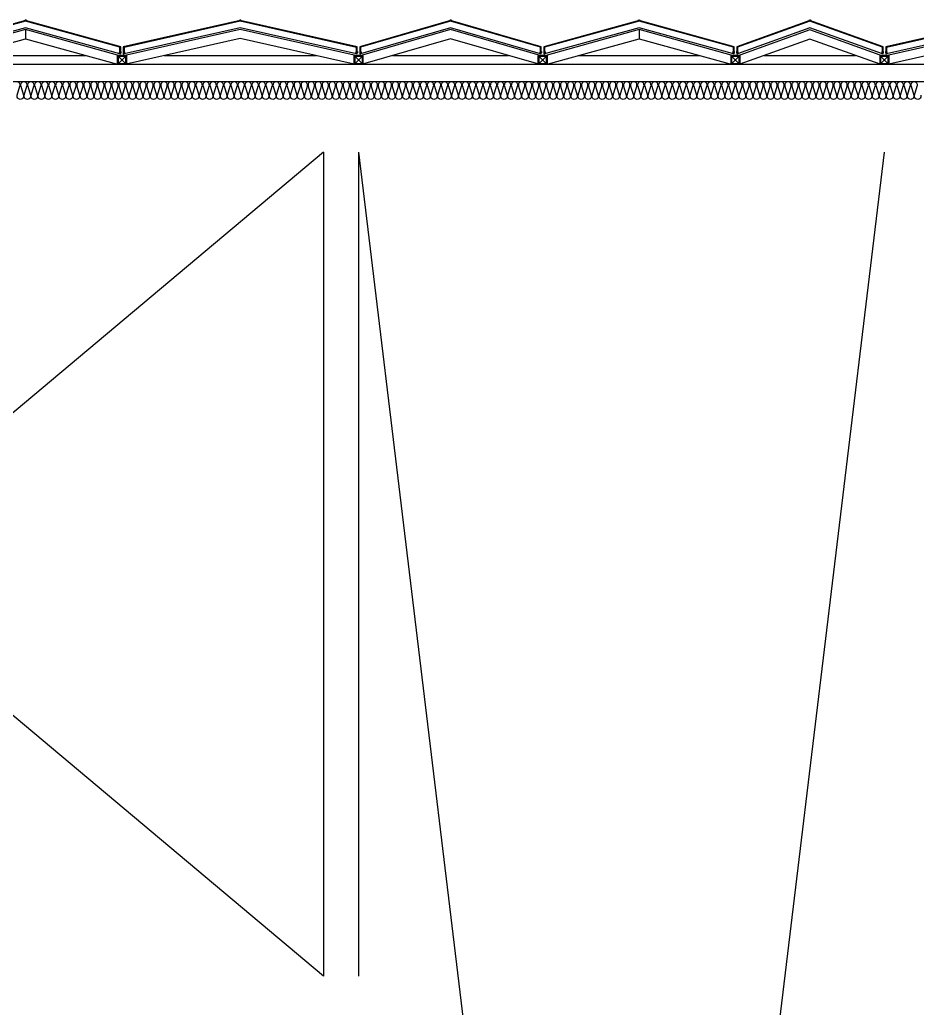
# Model space of a CAD drawing. Header units: millimetres. Extents: x 49154 to 181784, y 28275 to 149577.
# Drawn here: x 96820 to 101941, y 143823 to 149459 of the extents above; entities that cross this region are included whole.
import ezdxf

# ---------------------------------------------------------------- set-up
doc = ezdxf.new("R2010")
doc.units = ezdxf.units.MM
doc.header["$LTSCALE"] = 300
doc.linetypes.add('HID', pattern=[2.8, 1.8, -1])
for name, color, linetype in [('6FIN', 6, 'Continuous'), ('A-OPEN', 1, 'Continuous'), ('A-WALL-D', 7, 'Continuous'), ('A-하지철물', 55, 'Continuous'), ('alucobond', 4, 'Continuous'), ('ISL', 251, 'Continuous'), ('mold', 4, 'Continuous'), ('SHEET', 6, 'Continuous')]:
    doc.layers.add(name, color=color, linetype=linetype)

# ---------------------------------------------------------------- blocks, each defined once
blk = doc.blocks.new('EX-1100')
at = {"layer": '6FIN', "elevation": 0}
for points in [[(3.2, 204.1), (46.8, 204.1, 0.414214), (50, 207.3), (50, 250.9, 0.414214), (46.8, 254.1), (3.2, 254.1, 0.414214), (0, 250.9), (0, 207.3, 0.414214)], [(1146.8, 204.1), (1103.2, 204.1, -0.414214), (1100, 207.3), (1100, 250.9, -0.414214), (1103.2, 254.1), (1146.8, 254.1, -0.414214), (1150, 250.9), (1150, 207.3, -0.414214)]]:
    blk.add_lwpolyline(points, format="xyb", close=True, dxfattribs=at)
at = {"layer": 'A-하지철물'}
for p, q in [((1100, 254.1), (50, 254.1)), ((923.1, 204.1), (226.9, 204.1)), ((575, 55.9), (575, 107.8))]:
    blk.add_line(p, q, dxfattribs=at)
at = {"layer": 'A-하지철물', "elevation": 0}
blk.add_lwpolyline([(1100, 201.1), (1100, 253), (575, 107.8), (50, 253), (50, 201.1), (575, 55.9)], close=True, dxfattribs=at)
at = {"layer": 'A-하지철물'}
blk.add_circle((575, 4.1), 4.07, dxfattribs=at)
at = {"layer": 'alucobond', "color": 251, "linetype": 'HID', "ltscale": 10}
for p, q in [((30.2, 185.1), (41.5, 185.1)), ((31.5, 182.4), (31.5, 187.8)), ((31.5, 186.6), (39.5, 186.6)), ((31.5, 183.6), (39.5, 183.6)), ((32, 189.3), (32.5, 189.3)), ((32, 180.9), (32.5, 180.9)), ((32.5, 180.9), (32.5, 189.3)), ((38, 182.7), (38, 187.4)), ((39.5, 182.7), (39.5, 187.4)), ((1119.8, 185.1), (1108.5, 185.1)), ((1110.5, 182.7), (1110.5, 187.4)), ((1118.5, 186.6), (1110.5, 186.6)), ((1118.5, 183.6), (1110.5, 183.6)), ((1112, 182.7), (1112, 187.4)), ((1117.5, 180.9), (1117.5, 189.3)), ((1118, 189.3), (1117.5, 189.3)), ((1118, 180.9), (1117.5, 180.9)), ((1118.5, 182.4), (1118.5, 187.8))]:
    blk.add_line(p, q, dxfattribs=at)
at = {"layer": 'alucobond'}
for p, q in [((32.5, 195.1), (36.5, 195.1)), ((1117.5, 195.1), (1113.5, 195.1))]:
    blk.add_line(p, q, dxfattribs=at)
at = {"layer": 'alucobond', "color": 251, "linetype": 'HID', "ltscale": 10, "elevation": 0}
for points in [[(32, 189.3), (31.5, 187.8)], [(32, 180.9), (31.5, 182.4)], [(36.5, 194.5), (575, 45.6), (1113.5, 194.5)], [(1118, 189.3), (1118.5, 187.8)], [(1118, 180.9), (1118.5, 182.4)]]:
    blk.add_lwpolyline(points, dxfattribs=at)
at = {"layer": 'alucobond', "elevation": 0}
for points in [[(32.5, 195.1), (32.5, 154.1), (575, 4.1), (1117.5, 154.1), (1117.5, 195.1)], [(36.5, 195.1), (36.5, 157.1), (575, 8.2), (1113.5, 157.1), (1113.5, 195.1)], [(1113.5, 195.1), (1113.5, 157.2)]]:
    blk.add_lwpolyline(points, dxfattribs=at)
at = {"layer": 'alucobond', "color": 251, "linetype": 'HID', "ltscale": 10, "elevation": 0}
for points in [[(39.5, 186.6, -0.666667), (39.5, 183.6, -1.5)], [(1110.5, 186.6, 0.666667), (1110.5, 183.6, 1.5)]]:
    blk.add_lwpolyline(points, format="xyb", dxfattribs=at)
at = {"layer": 'alucobond', "color": 251, "linetype": 'HID', "ltscale": 10}
for centre, start, end in [((38.7, 187.4), 0, 180), ((38.7, 182.7), 180, 0), ((1111.3, 187.4), 0, 180), ((1111.3, 182.7), 180, 0)]:
    blk.add_arc(centre, 0.75, start, end, dxfattribs=at)
at = {"layer": 'mold', "color": 4, "elevation": 0}
for points in [[(25, 204.1), (25, 202.6)], [(1125, 204.1), (1125, 202.6)]]:
    blk.add_lwpolyline(points, dxfattribs=at)
at = {"layer": 'SHEET', "color": 8}
for p, q in [((46.8, 250.9), (3.2, 207.3)), ((3.2, 250.9), (46.8, 207.3)), ((1103.2, 250.9), (1146.8, 207.3)), ((1146.8, 250.9), (1103.2, 207.3))]:
    blk.add_line(p, q, dxfattribs=at)
at = {"layer": 'SHEET', "color": 8, "elevation": 0}
for points in [[(3.2, 207.3), (46.8, 207.3), (46.8, 250.9), (3.2, 250.9)], [(1146.8, 207.3), (1103.2, 207.3), (1103.2, 250.9), (1146.8, 250.9)]]:
    blk.add_lwpolyline(points, close=True, dxfattribs=at)
blk = doc.blocks.new('EX-1350')
at = {"layer": '6FIN', "elevation": 0}
for points in [[(3.2, 204.1), (46.8, 204.1, 0.414214), (50, 207.3), (50, 250.9, 0.414214), (46.8, 254.1), (3.2, 254.1, 0.414214), (0, 250.9), (0, 207.3, 0.414214)], [(1396.8, 204.1), (1353.2, 204.1, -0.414214), (1350, 207.3), (1350, 250.9, -0.414214), (1353.2, 254.1), (1396.8, 254.1, -0.414214), (1400, 250.9), (1400, 207.3, -0.414214)]]:
    blk.add_lwpolyline(points, format="xyb", close=True, dxfattribs=at)
at = {"layer": 'A-하지철물'}
for p, q in [((1350, 254.1), (50, 254.1)), ((1133.9, 204.1), (266.1, 204.1))]:
    blk.add_line(p, q, dxfattribs=at)
at = {"layer": 'A-하지철물', "elevation": 0}
for points in [[(49.7, 252.7), (700, 106.6), (1350.3, 252.7)], [(50, 254.1), (50, 201.4), (700, 55.3), (1350, 201.4), (1350, 254.1)]]:
    blk.add_lwpolyline(points, dxfattribs=at)
at = {"layer": 'A-하지철물'}
blk.add_circle((700, 4.1), 4.07, dxfattribs=at)
at = {"layer": 'alucobond', "color": 251, "linetype": 'HID', "ltscale": 10}
for p, q in [((30.2, 185.1), (41.5, 185.1)), ((31.5, 182.4), (31.5, 187.8)), ((31.5, 186.6), (39.5, 186.6)), ((31.5, 183.6), (39.5, 183.6)), ((32, 189.3), (32.5, 189.3)), ((32, 180.9), (32.5, 180.9)), ((32.5, 180.9), (32.5, 189.3)), ((38, 182.7), (38, 187.4)), ((39.5, 182.7), (39.5, 187.4)), ((1369.8, 185.1), (1358.5, 185.1)), ((1360.5, 182.7), (1360.5, 187.4)), ((1368.5, 186.6), (1360.5, 186.6)), ((1368.5, 183.6), (1360.5, 183.6)), ((1362, 182.7), (1362, 187.4)), ((1367.5, 180.9), (1367.5, 189.3)), ((1368, 189.3), (1367.5, 189.3)), ((1368, 180.9), (1367.5, 180.9)), ((1368.5, 182.4), (1368.5, 187.8))]:
    blk.add_line(p, q, dxfattribs=at)
at = {"layer": 'alucobond'}
for p, q in [((32.5, 195.1), (36.5, 195.1)), ((1367.5, 195.1), (1363.5, 195.1))]:
    blk.add_line(p, q, dxfattribs=at)
at = {"layer": 'alucobond', "color": 251, "linetype": 'HID', "ltscale": 10, "elevation": 0}
for points in [[(32, 189.3), (31.5, 187.8)], [(32, 180.9), (31.5, 182.4)], [(36.5, 194.2), (700, 45.1), (1363.5, 194.2)], [(1368, 189.3), (1368.5, 187.8)], [(1368, 180.9), (1368.5, 182.4)]]:
    blk.add_lwpolyline(points, dxfattribs=at)
at = {"layer": 'alucobond', "elevation": 0}
for points in [[(32.5, 195.1), (32.5, 154.1), (700, 4.1), (1367.5, 154.1), (1367.5, 195.1)], [(36.5, 195.1), (36.5, 157.3), (700, 8.2), (1363.5, 157.3), (1363.5, 195.1)]]:
    blk.add_lwpolyline(points, dxfattribs=at)
at = {"layer": 'alucobond', "color": 251, "linetype": 'HID', "ltscale": 10, "elevation": 0}
for points in [[(39.5, 186.6, -0.666667), (39.5, 183.6, -1.5)], [(1360.5, 186.6, 0.666667), (1360.5, 183.6, 1.5)]]:
    blk.add_lwpolyline(points, format="xyb", dxfattribs=at)
at = {"layer": 'alucobond', "color": 251, "linetype": 'HID', "ltscale": 10}
for centre, start, end in [((38.7, 187.4), 0, 180), ((38.7, 182.7), 180, 0), ((1361.3, 187.4), 0, 180), ((1361.3, 182.7), 180, 0)]:
    blk.add_arc(centre, 0.75, start, end, dxfattribs=at)
at = {"layer": 'mold', "color": 4, "elevation": 0}
for points in [[(25, 204.1), (25, 202.6)], [(1375, 204.1), (1375, 202.6)]]:
    blk.add_lwpolyline(points, dxfattribs=at)
at = {"layer": 'SHEET', "color": 8}
for p, q in [((46.8, 250.9), (3.2, 207.3)), ((3.2, 250.9), (46.8, 207.3)), ((1353.2, 250.9), (1396.8, 207.3)), ((1396.8, 250.9), (1353.2, 207.3))]:
    blk.add_line(p, q, dxfattribs=at)
at = {"layer": 'SHEET', "color": 8, "elevation": 0}
for points in [[(3.2, 207.3), (46.8, 207.3), (46.8, 250.9), (3.2, 250.9)], [(1396.8, 207.3), (1353.2, 207.3), (1353.2, 250.9), (1396.8, 250.9)]]:
    blk.add_lwpolyline(points, close=True, dxfattribs=at)
blk = doc.blocks.new('EX-1050')
at = {"layer": '6FIN', "elevation": 0}
for points in [[(3.2, 204.1), (46.8, 204.1, 0.414214), (50, 207.3), (50, 250.9, 0.414214), (46.8, 254.1), (3.2, 254.1, 0.414214), (0, 250.9), (0, 207.3, 0.414214)], [(1096.8, 204.1), (1053.2, 204.1, -0.414214), (1050, 207.3), (1050, 250.9, -0.414214), (1053.2, 254.1), (1096.8, 254.1, -0.414214), (1100, 250.9), (1100, 207.3, -0.414214)]]:
    blk.add_lwpolyline(points, format="xyb", close=True, dxfattribs=at)
at = {"layer": 'A-하지철물'}
for p, q in [((1050, 254.1), (50, 254.1)), ((880.8, 204.1), (219.2, 204.1))]:
    blk.add_line(p, q, dxfattribs=at)
at = {"layer": 'A-하지철물', "elevation": 0}
for points in [[(46.7, 254.1), (550, 108.2), (1053.3, 254.1)], [(39.3, 204.2), (550, 56.1), (1060.7, 204.2)]]:
    blk.add_lwpolyline(points, dxfattribs=at)
at = {"layer": 'A-하지철물'}
blk.add_circle((550, 4.1), 4.07, dxfattribs=at)
at = {"layer": 'alucobond', "color": 251, "linetype": 'HID', "ltscale": 10}
for p, q in [((30.2, 185.1), (41.5, 185.1)), ((31.5, 182.4), (31.5, 187.8)), ((31.5, 186.6), (39.5, 186.6)), ((31.5, 183.6), (39.5, 183.6)), ((32, 189.3), (32.5, 189.3)), ((32, 180.9), (32.5, 180.9)), ((32.5, 180.9), (32.5, 189.3)), ((38, 182.7), (38, 187.4)), ((39.5, 182.7), (39.5, 187.4)), ((1069.8, 185.1), (1058.5, 185.1)), ((1060.5, 182.7), (1060.5, 187.4)), ((1068.5, 186.6), (1060.5, 186.6)), ((1068.5, 183.6), (1060.5, 183.6)), ((1062, 182.7), (1062, 187.4)), ((1067.5, 180.9), (1067.5, 189.3)), ((1068, 189.3), (1067.5, 189.3)), ((1068, 180.9), (1067.5, 180.9)), ((1068.5, 182.4), (1068.5, 187.8))]:
    blk.add_line(p, q, dxfattribs=at)
at = {"layer": 'alucobond'}
for p, q in [((32.5, 195.1), (36.5, 195.1)), ((1067.5, 195.1), (1063.5, 195.1))]:
    blk.add_line(p, q, dxfattribs=at)
at = {"layer": 'alucobond', "color": 251, "linetype": 'HID', "ltscale": 10, "elevation": 0}
for points in [[(32, 189.3), (31.5, 187.8)], [(32, 180.9), (31.5, 182.4)], [(36.5, 194.6), (550, 45.7), (1063.5, 194.6)], [(1068, 189.3), (1068.5, 187.8)], [(1068, 180.9), (1068.5, 182.4)]]:
    blk.add_lwpolyline(points, dxfattribs=at)
at = {"layer": 'alucobond', "elevation": 0}
for points in [[(32.5, 195.1), (32.5, 154.1), (550, 4.1), (1067.5, 154.1), (1067.5, 195.1)], [(36.5, 195.1), (36.5, 157.1), (550, 8.2), (1063.5, 157.1), (1063.5, 195.1)]]:
    blk.add_lwpolyline(points, dxfattribs=at)
at = {"layer": 'alucobond', "color": 251, "linetype": 'HID', "ltscale": 10, "elevation": 0}
for points in [[(39.5, 186.6, -0.666667), (39.5, 183.6, -1.5)], [(1060.5, 186.6, 0.666667), (1060.5, 183.6, 1.5)]]:
    blk.add_lwpolyline(points, format="xyb", dxfattribs=at)
at = {"layer": 'alucobond', "color": 251, "linetype": 'HID', "ltscale": 10}
for centre, start, end in [((38.7, 187.4), 0, 180), ((38.7, 182.7), 180, 0), ((1061.3, 187.4), 0, 180), ((1061.3, 182.7), 180, 0)]:
    blk.add_arc(centre, 0.75, start, end, dxfattribs=at)
at = {"layer": 'mold', "color": 4, "elevation": 0}
for points in [[(25, 204.1), (25, 202.6)], [(1075, 204.1), (1075, 202.6)]]:
    blk.add_lwpolyline(points, dxfattribs=at)
at = {"layer": 'SHEET', "color": 8}
for p, q in [((46.8, 250.9), (3.2, 207.3)), ((3.2, 250.9), (46.8, 207.3)), ((1053.2, 250.9), (1096.8, 207.3)), ((1096.8, 250.9), (1053.2, 207.3))]:
    blk.add_line(p, q, dxfattribs=at)
at = {"layer": 'SHEET', "color": 8, "elevation": 0}
for points in [[(3.2, 207.3), (46.8, 207.3), (46.8, 250.9), (3.2, 250.9)], [(1096.8, 207.3), (1053.2, 207.3), (1053.2, 250.9), (1096.8, 250.9)]]:
    blk.add_lwpolyline(points, close=True, dxfattribs=at)
blk = doc.blocks.new('EX-850-1')
at = {"layer": '6FIN', "elevation": 0}
for points in [[(3.2, 204.1), (46.8, 204.1, 0.414214), (50, 207.3), (50, 250.9, 0.414214), (46.8, 254.1), (3.2, 254.1, 0.414214), (0, 250.9), (0, 207.3, 0.414214)], [(896.8, 204.1), (853.2, 204.1, -0.414214), (850, 207.3), (850, 250.9, -0.414214), (853.2, 254.1), (896.8, 254.1, -0.414214), (900, 250.9), (900, 207.3, -0.414214)]]:
    blk.add_lwpolyline(points, format="xyb", close=True, dxfattribs=at)
at = {"layer": 'A-하지철물'}
for p, q in [((850, 254.1), (50, 254.1)), ((710.9, 204.1), (189.1, 204.1))]:
    blk.add_line(p, q, dxfattribs=at)
at = {"layer": 'A-하지철물', "elevation": 0}
for points in [[(49.9, 254.1), (450, 110.3), (850.1, 254.1)], [(50, 204.1), (50, 200.9), (450, 57.2), (850, 200.9), (850, 204.1)]]:
    blk.add_lwpolyline(points, dxfattribs=at)
at = {"layer": 'A-하지철물'}
blk.add_circle((450, 4.1), 4.07, dxfattribs=at)
at = {"layer": 'alucobond', "color": 251, "linetype": 'HID', "ltscale": 10}
for p, q in [((30.2, 185.1), (41.5, 185.1)), ((31.5, 182.4), (31.5, 187.8)), ((31.5, 186.6), (39.5, 186.6)), ((31.5, 183.6), (39.5, 183.6)), ((32, 189.3), (32.5, 189.3)), ((32, 180.9), (32.5, 180.9)), ((32.5, 180.9), (32.5, 189.3)), ((38, 182.7), (38, 187.4)), ((39.5, 182.7), (39.5, 187.4)), ((869.8, 185.1), (858.5, 185.1)), ((860.5, 182.7), (860.5, 187.4)), ((868.5, 186.6), (860.5, 186.6)), ((868.5, 183.6), (860.5, 183.6)), ((862, 182.7), (862, 187.4)), ((867.5, 180.9), (867.5, 189.3)), ((868, 189.3), (867.5, 189.3)), ((868, 180.9), (867.5, 180.9)), ((868.5, 182.4), (868.5, 187.8))]:
    blk.add_line(p, q, dxfattribs=at)
at = {"layer": 'alucobond'}
for p, q in [((32.5, 195.1), (36.5, 195.1)), ((867.5, 195.1), (863.5, 195.1))]:
    blk.add_line(p, q, dxfattribs=at)
at = {"layer": 'alucobond', "color": 251, "linetype": 'HID', "ltscale": 10}
for points in [[(32, 189.3), (31.5, 187.8)], [(32, 180.9), (31.5, 182.4)], [(868, 189.3), (868.5, 187.8)], [(868, 180.9), (868.5, 182.4)]]:
    blk.add_lwpolyline(points, dxfattribs=at)
at = {"layer": 'alucobond', "elevation": 0}
for points in [[(32.5, 195.1), (32.5, 154.1), (450, 4.1), (867.5, 154.1), (867.5, 195.1)], [(36.5, 195.1), (36.5, 156.9), (450, 8.3), (863.5, 156.9), (863.5, 195.1)]]:
    blk.add_lwpolyline(points, dxfattribs=at)
at = {"layer": 'alucobond', "color": 251, "linetype": 'HID', "ltscale": 10, "elevation": 0}
blk.add_lwpolyline([(36.5, 195.1), (450, 46.6), (863.5, 195.1)], dxfattribs=at)
at = {"layer": 'alucobond', "color": 251, "linetype": 'HID', "ltscale": 10}
for points in [[(39.5, 186.6, -0.666667), (39.5, 183.6, -1.5)], [(860.5, 186.6, 0.666667), (860.5, 183.6, 1.5)]]:
    blk.add_lwpolyline(points, format="xyb", dxfattribs=at)
for centre, start, end in [((38.7, 187.4), 0, 180), ((38.7, 182.7), 180, 0), ((861.3, 187.4), 0, 180), ((861.3, 182.7), 180, 0)]:
    blk.add_arc(centre, 0.75, start, end, dxfattribs=at)
at = {"layer": 'mold', "color": 4}
for points in [[(25, 204.1), (25, 202.6)], [(875, 204.1), (875, 202.6)]]:
    blk.add_lwpolyline(points, dxfattribs=at)
at = {"layer": 'SHEET', "color": 8}
for p, q in [((46.8, 250.9), (3.2, 207.3)), ((3.2, 250.9), (46.8, 207.3)), ((853.2, 250.9), (896.8, 207.3)), ((896.8, 250.9), (853.2, 207.3))]:
    blk.add_line(p, q, dxfattribs=at)
at = {"layer": 'SHEET', "color": 8, "elevation": 0}
for points in [[(3.2, 207.3), (46.8, 207.3), (46.8, 250.9), (3.2, 250.9)], [(896.8, 207.3), (853.2, 207.3), (853.2, 250.9), (896.8, 250.9)]]:
    blk.add_lwpolyline(points, close=True, dxfattribs=at)

msp = doc.modelspace()

# ---------------------------------------------------------------- linework, layer by layer
at = {"layer": 'A-OPEN'}
for p, q in [((98553.6, 144005), (92953.6, 148705)), ((98553.6, 148705), (92953.6, 144005)), ((98753.6, 123805), (101753.6, 148705)), ((98753.6, 148705), (101753.6, 123805))]:
    msp.add_line(p, q, dxfattribs=at)
at = {"layer": 'A-WALL-D'}
for p, q in [((98553.6, 148705), (98553.6, 144005)), ((98753.6, 148705), (98753.6, 144005))]:
    msp.add_line(p, q, dxfattribs=at)
at = {"layer": 'ISL', "elevation": 0}
msp.add_lwpolyline([(108523.6, 149105), (92053.6, 149105), (92053.6, 123835)], dxfattribs=at)
msp.add_lwpolyline([(101961.2, 149029.3, -1.372593), (101925.9, 149029.3), (101941.2, 149080.8, 0.509267), (101923.6, 149105, 0.509267), (101905.9, 149080.8), (101921.2, 149029.3, -1.372593), (101885.9, 149029.3), (101901.2, 149080.8, 0.509267), (101883.6, 149105, 0.509267), (101865.9, 149080.8), (101881.2, 149029.3, -1.372593), (101845.9, 149029.3), (101861.2, 149080.8, 0.509267), (101843.6, 149105, 0.509267), (101825.9, 149080.8), (101841.2, 149029.3, -1.372593), (101805.9, 149029.3), (101821.2, 149080.8, 0.509267), (101803.6, 149105, 0.509267), (101785.9, 149080.8), (101801.2, 149029.3, -1.372593), (101765.9, 149029.3), (101781.2, 149080.8, 0.509267), (101763.6, 149105, 0.509267), (101745.9, 149080.8), (101761.2, 149029.3, -1.372593), (101725.9, 149029.3), (101741.2, 149080.8, 0.509267), (101723.6, 149105, 0.509267), (101705.9, 149080.8), (101721.2, 149029.3, -1.372593), (101685.9, 149029.3), (101701.2, 149080.8, 0.509267), (101683.6, 149105, 0.509267), (101665.9, 149080.8), (101681.2, 149029.3, -1.372593), (101645.9, 149029.3), (101661.2, 149080.8, 0.509267), (101643.6, 149105, 0.509267), (101625.9, 149080.8), (101641.2, 149029.3, -1.372593), (101605.9, 149029.3), (101621.2, 149080.8, 0.509267), (101603.6, 149105, 0.509267), (101585.9, 149080.8), (101601.2, 149029.3, -1.372593), (101565.9, 149029.3), (101581.2, 149080.8, 0.509267), (101563.6, 149105, 0.509267), (101545.9, 149080.8), (101561.2, 149029.3, -1.372593), (101525.9, 149029.3), (101541.2, 149080.8, 0.509267), (101523.6, 149105, 0.509267), (101505.9, 149080.8), (101521.2, 149029.3, -1.372593), (101485.9, 149029.3), (101501.2, 149080.8, 0.509267), (101483.6, 149105, 0.509267), (101465.9, 149080.8), (101481.2, 149029.3, -1.372593), (101445.9, 149029.3), (101461.2, 149080.8, 0.509267), (101443.6, 149105, 0.509267), (101425.9, 149080.8), (101441.2, 149029.3, -1.372593), (101405.9, 149029.3), (101421.2, 149080.8, 0.509267), (101403.6, 149105, 0.509267), (101385.9, 149080.8), (101401.2, 149029.3, -1.372593), (101365.9, 149029.3), (101381.2, 149080.8, 0.509267), (101363.6, 149105, 0.509267), (101345.9, 149080.8), (101361.2, 149029.3, -1.372593), (101325.9, 149029.3), (101341.2, 149080.8, 0.509267), (101323.6, 149105, 0.509267), (101305.9, 149080.8), (101321.2, 149029.3, -1.372593), (101285.9, 149029.3), (101301.2, 149080.8, 0.509267), (101283.6, 149105, 0.509267), (101265.9, 149080.8), (101281.2, 149029.3, -1.372593), (101245.9, 149029.3), (101261.2, 149080.8, 0.509267), (101243.6, 149105, 0.509267), (101225.9, 149080.8), (101241.2, 149029.3, -1.372593), (101205.9, 149029.3), (101221.2, 149080.8, 0.509267), (101203.6, 149105, 0.509267), (101185.9, 149080.8), (101201.2, 149029.3, -1.372593), (101165.9, 149029.3), (101181.2, 149080.8, 0.509267), (101163.6, 149105, 0.509267), (101145.9, 149080.8), (101161.2, 149029.3, -1.372593), (101125.9, 149029.3), (101141.2, 149080.8, 0.509267), (101123.6, 149105, 0.509267), (101105.9, 149080.8), (101121.2, 149029.3, -1.372593), (101085.9, 149029.3), (101101.2, 149080.8, 0.509267), (101083.6, 149105, 0.509267), (101065.9, 149080.8), (101081.2, 149029.3, -1.372593), (101045.9, 149029.3), (101061.2, 149080.8, 0.509267), (101043.6, 149105, 0.509267), (101025.9, 149080.8), (101041.2, 149029.3, -1.372593), (101005.9, 149029.3), (101021.2, 149080.8, 0.509267), (101003.6, 149105, 0.509267), (100985.9, 149080.8), (101001.2, 149029.3, -1.372593), (100965.9, 149029.3), (100981.2, 149080.8, 0.509267), (100963.6, 149105, 0.509267), (100945.9, 149080.8), (100961.2, 149029.3, -1.372593), (100925.9, 149029.3), (100941.2, 149080.8, 0.509267), (100923.6, 149105, 0.509267), (100905.9, 149080.8), (100921.2, 149029.3, -1.372593), (100885.9, 149029.3), (100901.2, 149080.8, 0.509267), (100883.6, 149105, 0.509267), (100865.9, 149080.8), (100881.2, 149029.3, -1.372593), (100845.9, 149029.3), (100861.2, 149080.8, 0.509267), (100843.6, 149105, 0.509267), (100825.9, 149080.8), (100841.2, 149029.3, -1.372593), (100805.9, 149029.3), (100821.2, 149080.8, 0.509267), (100803.6, 149105, 0.509267), (100785.9, 149080.8), (100801.2, 149029.3, -1.372593), (100765.9, 149029.3), (100781.2, 149080.8, 0.509267), (100763.6, 149105, 0.509267), (100745.9, 149080.8), (100761.2, 149029.3, -1.372593), (100725.9, 149029.3), (100741.2, 149080.8, 0.509267), (100723.6, 149105, 0.509267), (100705.9, 149080.8), (100721.2, 149029.3, -1.372593), (100685.9, 149029.3), (100701.2, 149080.8, 0.509267), (100683.6, 149105, 0.509267), (100665.9, 149080.8), (100681.2, 149029.3, -1.372593), (100645.9, 149029.3), (100661.2, 149080.8, 0.509267), (100643.6, 149105, 0.509267), (100625.9, 149080.8), (100641.2, 149029.3, -1.372593), (100605.9, 149029.3), (100621.2, 149080.8, 0.509267), (100603.6, 149105, 0.509267), (100585.9, 149080.8), (100601.2, 149029.3, -1.372593), (100565.9, 149029.3), (100581.2, 149080.8, 0.509267), (100563.6, 149105, 0.509267), (100545.9, 149080.8), (100561.2, 149029.3, -1.372593), (100525.9, 149029.3), (100541.2, 149080.8, 0.509267), (100523.6, 149105, 0.509267), (100505.9, 149080.8), (100521.2, 149029.3, -1.372593), (100485.9, 149029.3), (100501.2, 149080.8, 0.509267), (100483.6, 149105, 0.509267), (100465.9, 149080.8), (100481.2, 149029.3, -1.372593), (100445.9, 149029.3), (100461.2, 149080.8, 0.509267), (100443.6, 149105, 0.509267), (100425.9, 149080.8), (100441.2, 149029.3, -1.372593), (100405.9, 149029.3), (100421.2, 149080.8, 0.509267), (100403.6, 149105, 0.509267), (100385.9, 149080.8), (100401.2, 149029.3, -1.372593), (100365.9, 149029.3), (100381.2, 149080.8, 0.509267), (100363.6, 149105, 0.509267), (100345.9, 149080.8), (100361.2, 149029.3, -1.372593), (100325.9, 149029.3), (100341.2, 149080.8, 0.509267), (100323.6, 149105, 0.509267), (100305.9, 149080.8), (100321.2, 149029.3, -1.372593), (100285.9, 149029.3), (100301.2, 149080.8, 0.509267), (100283.6, 149105, 0.509267), (100265.9, 149080.8), (100281.2, 149029.3, -1.372593), (100245.9, 149029.3), (100261.2, 149080.8, 0.509267), (100243.6, 149105, 0.509267), (100225.9, 149080.8), (100241.2, 149029.3, -1.372593), (100205.9, 149029.3), (100221.2, 149080.8, 0.509267), (100203.6, 149105, 0.509267), (100185.9, 149080.8), (100201.2, 149029.3, -1.372593), (100165.9, 149029.3), (100181.2, 149080.8, 0.509267), (100163.6, 149105, 0.509267), (100145.9, 149080.8), (100161.2, 149029.3, -1.372593), (100125.9, 149029.3), (100141.2, 149080.8, 0.509267), (100123.6, 149105, 0.509267), (100105.9, 149080.8), (100121.2, 149029.3, -1.372593), (100085.9, 149029.3), (100101.2, 149080.8, 0.509267), (100083.6, 149105, 0.509267), (100065.9, 149080.8), (100081.2, 149029.3, -1.372593), (100045.9, 149029.3), (100061.2, 149080.8, 0.509267), (100043.6, 149105, 0.509267), (100025.9, 149080.8), (100041.2, 149029.3, -1.372593), (100005.9, 149029.3), (100021.2, 149080.8, 0.509267), (100003.6, 149105, 0.509267), (99985.9, 149080.8), (100001.2, 149029.3, -1.372593), (99965.9, 149029.3), (99981.2, 149080.8, 0.509267), (99963.6, 149105, 0.509267), (99945.9, 149080.8), (99961.2, 149029.3, -1.372593), (99925.9, 149029.3), (99941.2, 149080.8, 0.509267), (99923.6, 149105, 0.509267), (99905.9, 149080.8), (99921.2, 149029.3, -1.372593), (99885.9, 149029.3), (99901.2, 149080.8, 0.509267), (99883.6, 149105, 0.509267), (99865.9, 149080.8), (99881.2, 149029.3, -1.372593), (99845.9, 149029.3), (99861.2, 149080.8, 0.509267), (99843.6, 149105, 0.509267), (99825.9, 149080.8), (99841.2, 149029.3, -1.372593), (99805.9, 149029.3), (99821.2, 149080.8, 0.509267), (99803.6, 149105, 0.509267), (99785.9, 149080.8), (99801.2, 149029.3, -1.372593), (99765.9, 149029.3), (99781.2, 149080.8, 0.509267), (99763.6, 149105, 0.509267), (99745.9, 149080.8), (99761.2, 149029.3, -1.372593), (99725.9, 149029.3), (99741.2, 149080.8, 0.509267), (99723.6, 149105, 0.509267), (99705.9, 149080.8), (99721.2, 149029.3, -1.372593), (99685.9, 149029.3), (99701.2, 149080.8, 0.509267), (99683.6, 149105, 0.509267), (99665.9, 149080.8), (99681.2, 149029.3, -1.372593), (99645.9, 149029.3), (99661.2, 149080.8, 0.509267), (99643.6, 149105, 0.509267), (99625.9, 149080.8), (99641.2, 149029.3, -1.372593), (99605.9, 149029.3), (99621.2, 149080.8, 0.509267), (99603.6, 149105, 0.509267), (99585.9, 149080.8), (99601.2, 149029.3, -1.372593), (99565.9, 149029.3), (99581.2, 149080.8, 0.509267), (99563.6, 149105, 0.509267), (99545.9, 149080.8), (99561.2, 149029.3, -1.372593), (99525.9, 149029.3), (99541.2, 149080.8, 0.509267), (99523.6, 149105, 0.509267), (99505.9, 149080.8), (99521.2, 149029.3, -1.372593), (99485.9, 149029.3), (99501.2, 149080.8, 0.509267), (99483.6, 149105, 0.509267), (99465.9, 149080.8), (99481.2, 149029.3, -1.372593), (99445.9, 149029.3), (99461.2, 149080.8, 0.509267), (99443.6, 149105, 0.509267), (99425.9, 149080.8), (99441.2, 149029.3, -1.372593), (99405.9, 149029.3), (99421.2, 149080.8, 0.509267), (99403.6, 149105, 0.509267), (99385.9, 149080.8), (99401.2, 149029.3, -1.372593), (99365.9, 149029.3), (99381.2, 149080.8, 0.509267), (99363.6, 149105, 0.509267), (99345.9, 149080.8), (99361.2, 149029.3, -1.372593), (99325.9, 149029.3), (99341.2, 149080.8, 0.509267), (99323.6, 149105, 0.509267), (99305.9, 149080.8), (99321.2, 149029.3, -1.372593), (99285.9, 149029.3), (99301.2, 149080.8, 0.509267), (99283.6, 149105, 0.509267), (99265.9, 149080.8), (99281.2, 149029.3, -1.372593), (99245.9, 149029.3), (99261.2, 149080.8, 0.509267), (99243.6, 149105, 0.509267), (99225.9, 149080.8), (99241.2, 149029.3, -1.372593), (99205.9, 149029.3), (99221.2, 149080.8, 0.509267), (99203.6, 149105, 0.509267), (99185.9, 149080.8), (99201.2, 149029.3, -1.372593), (99165.9, 149029.3), (99181.2, 149080.8, 0.509267), (99163.6, 149105, 0.509267), (99145.9, 149080.8), (99161.2, 149029.3, -1.372593), (99125.9, 149029.3), (99141.2, 149080.8, 0.509267), (99123.6, 149105, 0.509267), (99105.9, 149080.8), (99121.2, 149029.3, -1.372593), (99085.9, 149029.3), (99101.2, 149080.8, 0.509267), (99083.6, 149105, 0.509267), (99065.9, 149080.8), (99081.2, 149029.3, -1.372593), (99045.9, 149029.3), (99061.2, 149080.8, 0.509267), (99043.6, 149105, 0.509267), (99025.9, 149080.8), (99041.2, 149029.3, -1.372593), (99005.9, 149029.3), (99021.2, 149080.8, 0.509267), (99003.6, 149105, 0.509267), (98985.9, 149080.8), (99001.2, 149029.3, -1.372593), (98965.9, 149029.3), (98981.2, 149080.8, 0.509267), (98963.6, 149105, 0.509267), (98945.9, 149080.8), (98961.2, 149029.3, -1.372593), (98925.9, 149029.3), (98941.2, 149080.8, 0.509267), (98923.6, 149105, 0.509267), (98905.9, 149080.8), (98921.2, 149029.3, -1.372593), (98885.9, 149029.3), (98901.2, 149080.8, 0.509267), (98883.6, 149105, 0.509267), (98865.9, 149080.8), (98881.2, 149029.3, -1.372593), (98845.9, 149029.3), (98861.2, 149080.8, 0.509267), (98843.6, 149105, 0.509267), (98825.9, 149080.8), (98841.2, 149029.3, -1.372593), (98805.9, 149029.3), (98821.2, 149080.8, 0.509267), (98803.6, 149105, 0.509267), (98785.9, 149080.8), (98801.2, 149029.3, -1.372593), (98765.9, 149029.3), (98781.2, 149080.8, 0.509267), (98763.6, 149105, 0.509267), (98745.9, 149080.8), (98761.2, 149029.3, -1.372593), (98725.9, 149029.3), (98741.2, 149080.8, 0.509267), (98723.6, 149105, 0.509267), (98705.9, 149080.8), (98721.2, 149029.3, -1.372593), (98685.9, 149029.3), (98701.2, 149080.8, 0.509267), (98683.6, 149105, 0.509267), (98665.9, 149080.8), (98681.2, 149029.3, -1.372593), (98645.9, 149029.3), (98661.2, 149080.8, 0.509267), (98643.6, 149105, 0.509267), (98625.9, 149080.8), (98641.2, 149029.3, -1.372593), (98605.9, 149029.3), (98621.2, 149080.8, 0.509267), (98603.6, 149105, 0.509267), (98585.9, 149080.8), (98601.2, 149029.3, -1.372593), (98565.9, 149029.3), (98581.2, 149080.8, 0.509267), (98563.6, 149105, 0.509267), (98545.9, 149080.8), (98561.2, 149029.3, -1.372593), (98525.9, 149029.3), (98541.2, 149080.8, 0.509267), (98523.6, 149105, 0.509267), (98505.9, 149080.8), (98521.2, 149029.3, -1.372593), (98485.9, 149029.3), (98501.2, 149080.8, 0.509267), (98483.6, 149105, 0.509267), (98465.9, 149080.8), (98481.2, 149029.3, -1.372593), (98445.9, 149029.3), (98461.2, 149080.8, 0.509267), (98443.6, 149105, 0.509267), (98425.9, 149080.8), (98441.2, 149029.3, -1.372593), (98405.9, 149029.3), (98421.2, 149080.8, 0.509267), (98403.6, 149105, 0.509267), (98385.9, 149080.8), (98401.2, 149029.3, -1.372593), (98365.9, 149029.3), (98381.2, 149080.8, 0.509267), (98363.6, 149105, 0.509267), (98345.9, 149080.8), (98361.2, 149029.3, -1.372593), (98325.9, 149029.3), (98341.2, 149080.8, 0.509267), (98323.6, 149105, 0.509267), (98305.9, 149080.8), (98321.2, 149029.3, -1.372593), (98285.9, 149029.3), (98301.2, 149080.8, 0.509267), (98283.6, 149105, 0.509267), (98265.9, 149080.8), (98281.2, 149029.3, -1.372593), (98245.9, 149029.3), (98261.2, 149080.8, 0.509267), (98243.6, 149105, 0.509267), (98225.9, 149080.8), (98241.2, 149029.3, -1.372593), (98205.9, 149029.3), (98221.2, 149080.8, 0.509267), (98203.6, 149105, 0.509267), (98185.9, 149080.8), (98201.2, 149029.3, -1.372593), (98165.9, 149029.3), (98181.2, 149080.8, 0.509267), (98163.6, 149105, 0.509267), (98145.9, 149080.8), (98161.2, 149029.3, -1.372593), (98125.9, 149029.3), (98141.2, 149080.8, 0.509267), (98123.6, 149105, 0.509267), (98105.9, 149080.8), (98121.2, 149029.3, -1.372593), (98085.9, 149029.3), (98101.2, 149080.8, 0.509267), (98083.6, 149105, 0.509267), (98065.9, 149080.8), (98081.2, 149029.3, -1.372593), (98045.9, 149029.3), (98061.2, 149080.8, 0.509267), (98043.6, 149105, 0.509267), (98025.9, 149080.8), (98041.2, 149029.3, -1.372593), (98005.9, 149029.3), (98021.2, 149080.8, 0.509267), (98003.6, 149105, 0.509267), (97985.9, 149080.8), (98001.2, 149029.3, -1.372593), (97965.9, 149029.3), (97981.2, 149080.8, 0.509267), (97963.6, 149105, 0.509267), (97945.9, 149080.8), (97961.2, 149029.3, -1.372593), (97925.9, 149029.3), (97941.2, 149080.8, 0.509267), (97923.6, 149105, 0.509267), (97905.9, 149080.8), (97921.2, 149029.3, -1.372593), (97885.9, 149029.3), (97901.2, 149080.8, 0.509267), (97883.6, 149105, 0.509267), (97865.9, 149080.8), (97881.2, 149029.3, -1.372593), (97845.9, 149029.3), (97861.2, 149080.8, 0.509267), (97843.6, 149105, 0.509267), (97825.9, 149080.8), (97841.2, 149029.3, -1.372593), (97805.9, 149029.3), (97821.2, 149080.8, 0.509267), (97803.6, 149105, 0.509267), (97785.9, 149080.8), (97801.2, 149029.3, -1.372593), (97765.9, 149029.3), (97781.2, 149080.8, 0.509267), (97763.6, 149105, 0.509267), (97745.9, 149080.8), (97761.2, 149029.3, -1.372593), (97725.9, 149029.3), (97741.2, 149080.8, 0.509267), (97723.6, 149105, 0.509267), (97705.9, 149080.8), (97721.2, 149029.3, -1.372593), (97685.9, 149029.3), (97701.2, 149080.8, 0.509267), (97683.6, 149105, 0.509267), (97665.9, 149080.8), (97681.2, 149029.3, -1.372593), (97645.9, 149029.3), (97661.2, 149080.8, 0.509267), (97643.6, 149105, 0.509267), (97625.9, 149080.8), (97641.2, 149029.3, -1.372593), (97605.9, 149029.3), (97621.2, 149080.8, 0.509267), (97603.6, 149105, 0.509267), (97585.9, 149080.8), (97601.2, 149029.3, -1.372593), (97565.9, 149029.3), (97581.2, 149080.8, 0.509267), (97563.6, 149105, 0.509267), (97545.9, 149080.8), (97561.2, 149029.3, -1.372593), (97525.9, 149029.3), (97541.2, 149080.8, 0.509267), (97523.6, 149105, 0.509267), (97505.9, 149080.8), (97521.2, 149029.3, -1.372593), (97485.9, 149029.3), (97501.2, 149080.8, 0.509267), (97483.6, 149105, 0.509267), (97465.9, 149080.8), (97481.2, 149029.3, -1.372593), (97445.9, 149029.3), (97461.2, 149080.8, 0.509267), (97443.6, 149105, 0.509267), (97425.9, 149080.8), (97441.2, 149029.3, -1.372593), (97405.9, 149029.3), (97421.2, 149080.8, 0.509267), (97403.6, 149105, 0.509267), (97385.9, 149080.8), (97401.2, 149029.3, -1.372593), (97365.9, 149029.3), (97381.2, 149080.8, 0.509267), (97363.6, 149105, 0.509267), (97345.9, 149080.8), (97361.2, 149029.3, -1.372593), (97325.9, 149029.3), (97341.2, 149080.8, 0.509267), (97323.6, 149105, 0.509267), (97305.9, 149080.8), (97321.2, 149029.3, -1.372593), (97285.9, 149029.3), (97301.2, 149080.8, 0.509267), (97283.6, 149105, 0.509267), (97265.9, 149080.8), (97281.2, 149029.3, -1.372593), (97245.9, 149029.3), (97261.2, 149080.8, 0.509267), (97243.6, 149105, 0.509267), (97225.9, 149080.8), (97241.2, 149029.3, -1.372593), (97205.9, 149029.3), (97221.2, 149080.8, 0.509267), (97203.6, 149105, 0.509267), (97185.9, 149080.8), (97201.2, 149029.3, -1.372593), (97165.9, 149029.3), (97181.2, 149080.8, 0.509267), (97163.6, 149105, 0.509267), (97145.9, 149080.8), (97161.2, 149029.3, -1.372593), (97125.9, 149029.3), (97141.2, 149080.8, 0.509267), (97123.6, 149105, 0.509267), (97105.9, 149080.8), (97121.2, 149029.3, -1.372593), (97085.9, 149029.3), (97101.2, 149080.8, 0.509267), (97083.6, 149105, 0.509267), (97065.9, 149080.8), (97081.2, 149029.3, -1.372593), (97045.9, 149029.3), (97061.2, 149080.8, 0.509267), (97043.6, 149105, 0.509267), (97025.9, 149080.8), (97041.2, 149029.3, -1.372593), (97005.9, 149029.3), (97021.2, 149080.8, 0.509267), (97003.6, 149105, 0.509267), (96985.9, 149080.8), (97001.2, 149029.3, -1.372593), (96965.9, 149029.3), (96981.2, 149080.8, 0.509267), (96963.6, 149105, 0.509267), (96945.9, 149080.8), (96961.2, 149029.3, -1.372593), (96925.9, 149029.3), (96941.2, 149080.8, 0.509267), (96923.6, 149105, 0.509267), (96905.9, 149080.8), (96921.2, 149029.3, -1.372593), (96885.9, 149029.3), (96901.2, 149080.8, 0.509267), (96883.6, 149105, 0.509267), (96865.9, 149080.8), (96881.2, 149029.3, -1.372593), (96845.9, 149029.3), (96861.2, 149080.8, 0.509267), (96843.6, 149105, 0.509267), (96825.9, 149080.8), (96841.2, 149029.3, -1.372593), (96805.9, 149029.3), (96821.2, 149080.8, 0.509267), (96803.6, 149105, 0.509267)], format="xyb", dxfattribs=at)

# ---------------------------------------------------------------- block references
at = {"layer": 'A-하지철물', "rotation": 180}
for name, p in [('EX-1100', (97428.6, 149459.1)), ('EX-1350', (98778.6, 149459.1)), ('EX-1050', (99828.6, 149459.1)), ('EX-1100', (100928.6, 149459.1)), ('EX-850-1', (101778.6, 149459.1)), ('EX-1350', (103128.6, 149459.1))]:
    msp.add_blockref(name, p, dxfattribs=at)

doc.saveas('drawing.dxf')
